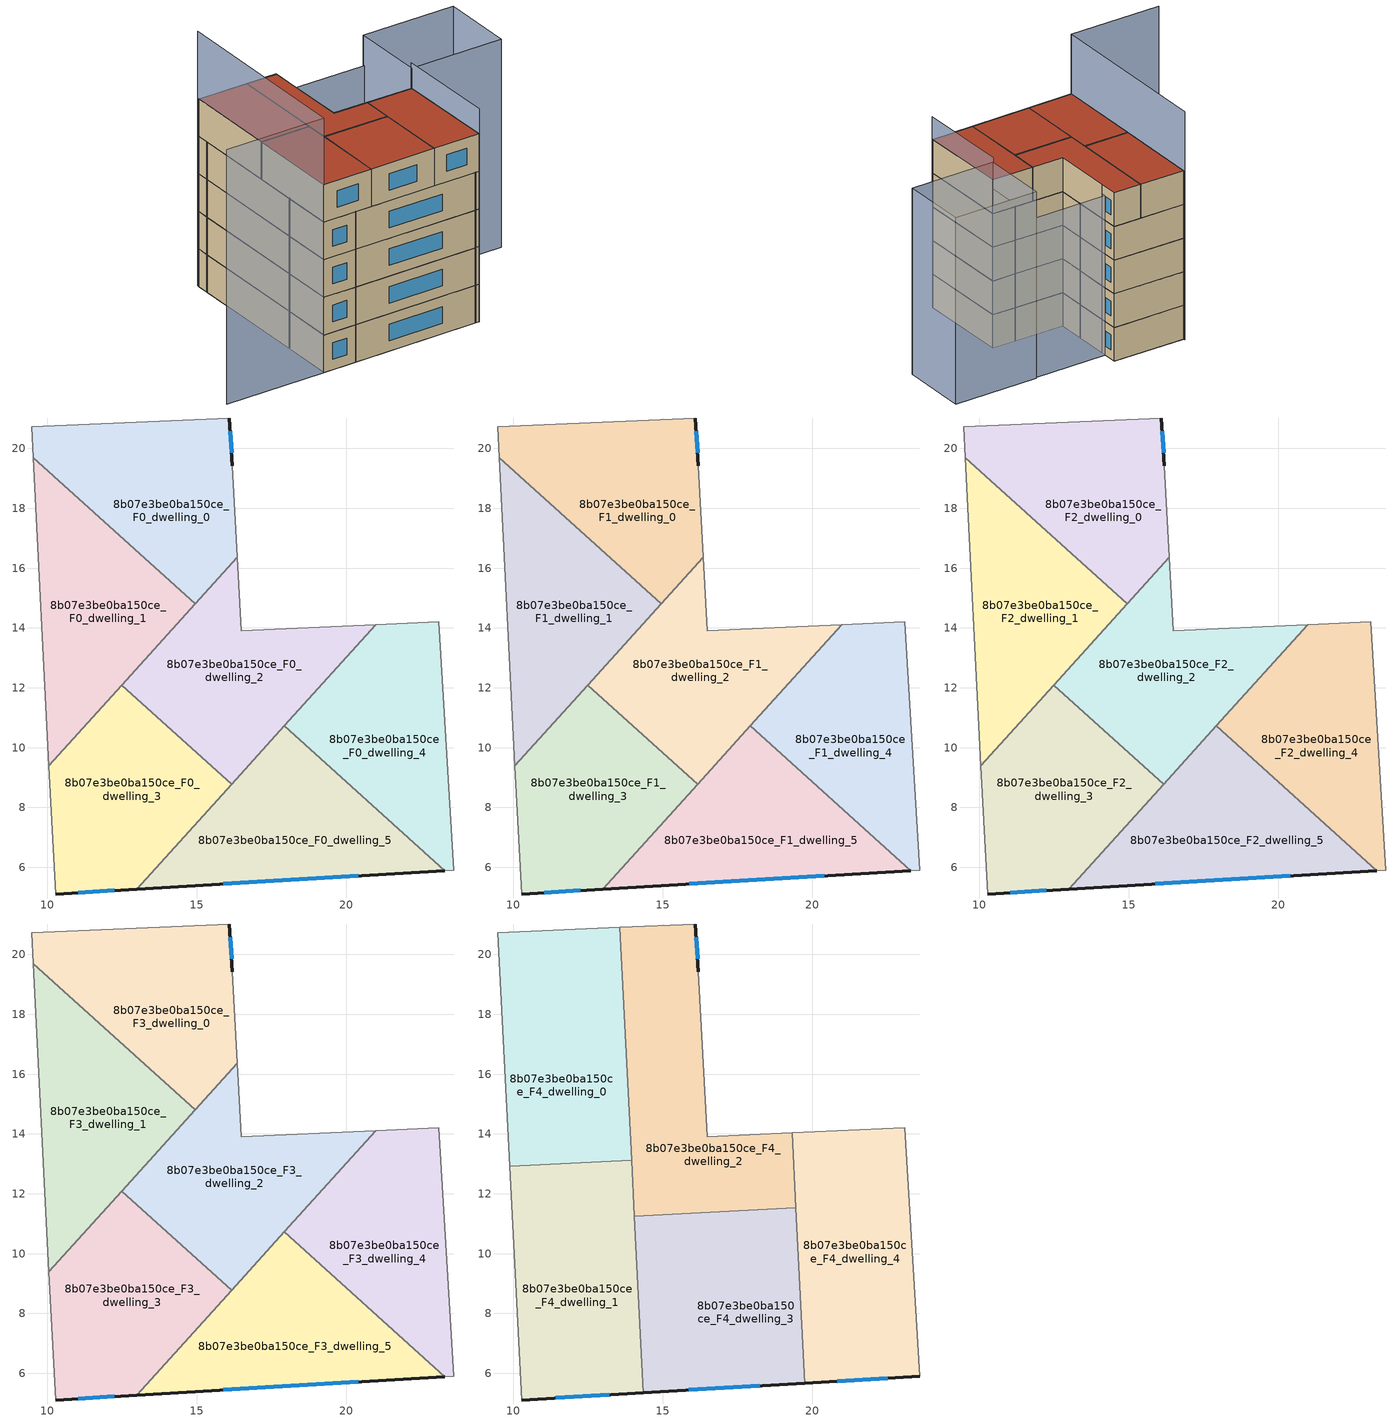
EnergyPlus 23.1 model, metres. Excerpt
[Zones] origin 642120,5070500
8b07e3be0ba150ce_F0_dwelling_0
 floor ground (EU_floor_Construction): 14.95,14.8 16.36,16.37 16.19,19.42 16.09,21.02 9.49,20.72 9.54,19.68 z0
 wall outside (EU_wall_Construction): 16.09,21.02 16.19,19.42 z0:3
 wall adiabatic (EU_wall_Construction): 9.54,19.68 9.49,20.72 16.09,21.02 / 16.19,19.42 16.36,16.37 z0:3
 wall to 8b07e3be0ba150ce_F0_dwelling_1 (EU_wall_Construction): 14.95,14.8 9.54,19.68 z0:3
 wall to 8b07e3be0ba150ce_F0_dwelling_2 (EU_wall_Construction): 16.36,16.37 14.95,14.8 z0:3
 window (EU_Window_Construction): 16.12,20.57 16.16,19.86 z0.84:2.16
8b07e3be0ba150ce_F0_dwelling_1
 floor ground (EU_floor_Construction): 10.06,9.4 14.95,14.8 9.54,19.68 z0
 wall adiabatic (EU_wall_Construction): 10.06,9.4 9.54,19.68 z0:3
 wall to 8b07e3be0ba150ce_F0_dwelling_3 (EU_wall_Construction): 12.5,12.09 10.06,9.4 z0:3
 wall to 8b07e3be0ba150ce_F0_dwelling_2 (EU_wall_Construction): 14.95,14.8 12.5,12.09 z0:3
8b07e3be0ba150ce_F0_dwelling_2
 floor ground (EU_floor_Construction): 16.17,8.77 20.99,14.11 16.49,13.91 16.36,16.37 12.5,12.09 z0
 wall to 8b07e3be0ba150ce_F0_dwelling_3 (EU_wall_Construction): 16.17,8.77 12.5,12.09 z0:3
 wall adiabatic (EU_wall_Construction): 16.36,16.37 16.49,13.91 20.99,14.11 z0:3
 wall to 8b07e3be0ba150ce_F0_dwelling_4 (EU_wall_Construction): 20.99,14.11 17.93,10.72 z0:3
 wall to 8b07e3be0ba150ce_F0_dwelling_5 (EU_wall_Construction): 17.93,10.72 16.17,8.77 z0:3
8b07e3be0ba150ce_F0_dwelling_3
 floor ground (EU_floor_Construction): 13.01,5.27 16.17,8.77 12.5,12.09 10.06,9.4 10.28,5.11 z0
 wall outside (EU_wall_Construction): 13.01,5.27 10.28,5.11 z0:3
 wall adiabatic (EU_wall_Construction): 10.28,5.11 10.06,9.4 z0:3
 wall to 8b07e3be0ba150ce_F0_dwelling_5 (EU_wall_Construction): 16.17,8.77 13.01,5.27 z0:3
 window (EU_Window_Construction): 12.24,5.22 11.05,5.15 z0.84:2.16
8b07e3be0ba150ce_F0_dwelling_4
 floor ground (EU_floor_Construction): 23.59,5.9 23.1,14.21 20.99,14.11 17.93,10.72 23.29,5.89 z0
 wall to 8b07e3be0ba150ce_F0_dwelling_5 (EU_wall_Construction): 23.29,5.89 17.93,10.72 z0:3
 wall adiabatic (EU_wall_Construction): 20.99,14.11 23.1,14.21 23.59,5.9 23.29,5.89 z0:3
8b07e3be0ba150ce_F0_dwelling_5
 floor ground (EU_floor_Construction): 23.29,5.89 17.93,10.72 13.01,5.27 z0
 wall outside (EU_wall_Construction): 23.29,5.89 13.01,5.27 z0:3
 window (EU_Window_Construction): 20.41,5.71 15.89,5.44 z0.84:2.16
8b07e3be0ba150ce_F1_dwelling_0
 floor to 8b07e3be0ba150ce_F0_dwelling_0 (EU_floor_Construction): 14.95,14.8 16.36,16.37 16.19,19.42 16.09,21.02 9.49,20.72 9.54,19.68 z3
 wall outside (EU_wall_Construction): 16.09,21.02 16.19,19.42 z3:6
 wall adiabatic (EU_wall_Construction): 9.54,19.68 9.49,20.72 16.09,21.02 / 16.19,19.42 16.36,16.37 z3:6
 wall to 8b07e3be0ba150ce_F1_dwelling_1 (EU_wall_Construction): 14.95,14.8 9.54,19.68 z3:6
 wall to 8b07e3be0ba150ce_F1_dwelling_2 (EU_wall_Construction): 16.36,16.37 14.95,14.8 z3:6
 window (EU_Window_Construction): 16.12,20.57 16.16,19.86 z3.84:5.16
8b07e3be0ba150ce_F1_dwelling_1
 floor to 8b07e3be0ba150ce_F0_dwelling_1 (EU_floor_Construction): 10.06,9.4 14.95,14.8 9.54,19.68 z3
 wall adiabatic (EU_wall_Construction): 10.06,9.4 9.54,19.68 z3:6
 wall to 8b07e3be0ba150ce_F1_dwelling_3 (EU_wall_Construction): 12.5,12.09 10.06,9.4 z3:6
 wall to 8b07e3be0ba150ce_F1_dwelling_2 (EU_wall_Construction): 14.95,14.8 12.5,12.09 z3:6
8b07e3be0ba150ce_F1_dwelling_2
 floor to 8b07e3be0ba150ce_F0_dwelling_2 (EU_floor_Construction): 16.17,8.77 20.99,14.11 16.49,13.91 16.36,16.37 12.5,12.09 z3
 wall to 8b07e3be0ba150ce_F1_dwelling_3 (EU_wall_Construction): 16.17,8.77 12.5,12.09 z3:6
 wall adiabatic (EU_wall_Construction): 16.36,16.37 16.49,13.91 20.99,14.11 z3:6
 wall to 8b07e3be0ba150ce_F1_dwelling_4 (EU_wall_Construction): 20.99,14.11 17.93,10.72 z3:6
 wall to 8b07e3be0ba150ce_F1_dwelling_5 (EU_wall_Construction): 17.93,10.72 16.17,8.77 z3:6
8b07e3be0ba150ce_F1_dwelling_3
 floor to 8b07e3be0ba150ce_F0_dwelling_3 (EU_floor_Construction): 13.01,5.27 16.17,8.77 12.5,12.09 10.06,9.4 10.28,5.11 z3
 wall outside (EU_wall_Construction): 13.01,5.27 10.28,5.11 z3:6
 wall adiabatic (EU_wall_Construction): 10.28,5.11 10.06,9.4 z3:6
 wall to 8b07e3be0ba150ce_F1_dwelling_5 (EU_wall_Construction): 16.17,8.77 13.01,5.27 z3:6
 window (EU_Window_Construction): 12.24,5.22 11.05,5.15 z3.84:5.16
8b07e3be0ba150ce_F1_dwelling_4
 floor to 8b07e3be0ba150ce_F0_dwelling_4 (EU_floor_Construction): 23.59,5.9 23.1,14.21 20.99,14.11 17.93,10.72 23.29,5.89 z3
 wall to 8b07e3be0ba150ce_F1_dwelling_5 (EU_wall_Construction): 23.29,5.89 17.93,10.72 z3:6
 wall adiabatic (EU_wall_Construction): 20.99,14.11 23.1,14.21 23.59,5.9 23.29,5.89 z3:6
8b07e3be0ba150ce_F1_dwelling_5
 floor to 8b07e3be0ba150ce_F0_dwelling_5 (EU_floor_Construction): 23.29,5.89 17.93,10.72 13.01,5.27 z3
 wall outside (EU_wall_Construction): 23.29,5.89 13.01,5.27 z3:6
 window (EU_Window_Construction): 20.41,5.71 15.89,5.44 z3.84:5.16
8b07e3be0ba150ce_F2_dwelling_0
 floor to 8b07e3be0ba150ce_F1_dwelling_0 (EU_floor_Construction): 14.95,14.8 16.36,16.37 16.19,19.42 16.09,21.02 9.49,20.72 9.54,19.68 z6
 wall outside (EU_wall_Construction): 16.09,21.02 16.19,19.42 z6:9
 wall adiabatic (EU_wall_Construction): 9.54,19.68 9.49,20.72 16.09,21.02 / 16.19,19.42 16.36,16.37 z6:9
 wall to 8b07e3be0ba150ce_F2_dwelling_1 (EU_wall_Construction): 14.95,14.8 9.54,19.68 z6:9
 wall to 8b07e3be0ba150ce_F2_dwelling_2 (EU_wall_Construction): 16.36,16.37 14.95,14.8 z6:9
 window (EU_Window_Construction): 16.12,20.57 16.16,19.86 z6.84:8.16
8b07e3be0ba150ce_F2_dwelling_1
 floor to 8b07e3be0ba150ce_F1_dwelling_1 (EU_floor_Construction): 10.06,9.4 14.95,14.8 9.54,19.68 z6
 wall adiabatic (EU_wall_Construction): 10.06,9.4 9.54,19.68 z6:9
 wall to 8b07e3be0ba150ce_F2_dwelling_3 (EU_wall_Construction): 12.5,12.09 10.06,9.4 z6:9
 wall to 8b07e3be0ba150ce_F2_dwelling_2 (EU_wall_Construction): 14.95,14.8 12.5,12.09 z6:9
8b07e3be0ba150ce_F2_dwelling_2
 floor to 8b07e3be0ba150ce_F1_dwelling_2 (EU_floor_Construction): 16.17,8.77 20.99,14.11 16.49,13.91 16.36,16.37 12.5,12.09 z6
 wall to 8b07e3be0ba150ce_F2_dwelling_3 (EU_wall_Construction): 16.17,8.77 12.5,12.09 z6:9
 wall adiabatic (EU_wall_Construction): 16.36,16.37 16.49,13.91 20.99,14.11 z6:9
 wall to 8b07e3be0ba150ce_F2_dwelling_4 (EU_wall_Construction): 20.99,14.11 17.93,10.72 z6:9
 wall to 8b07e3be0ba150ce_F2_dwelling_5 (EU_wall_Construction): 17.93,10.72 16.17,8.77 z6:9
8b07e3be0ba150ce_F2_dwelling_3
 floor to 8b07e3be0ba150ce_F1_dwelling_3 (EU_floor_Construction): 13.01,5.27 16.17,8.77 12.5,12.09 10.06,9.4 10.28,5.11 z6
 wall outside (EU_wall_Construction): 13.01,5.27 10.28,5.11 z6:9
 wall adiabatic (EU_wall_Construction): 10.28,5.11 10.06,9.4 z6:9
 wall to 8b07e3be0ba150ce_F2_dwelling_5 (EU_wall_Construction): 16.17,8.77 13.01,5.27 z6:9
 window (EU_Window_Construction): 12.24,5.22 11.05,5.15 z6.84:8.16
8b07e3be0ba150ce_F2_dwelling_4
 floor to 8b07e3be0ba150ce_F1_dwelling_4 (EU_floor_Construction): 23.59,5.9 23.1,14.21 20.99,14.11 17.93,10.72 23.29,5.89 z6
 wall to 8b07e3be0ba150ce_F2_dwelling_5 (EU_wall_Construction): 23.29,5.89 17.93,10.72 z6:9
 wall adiabatic (EU_wall_Construction): 20.99,14.11 23.1,14.21 23.59,5.9 23.29,5.89 z6:9
8b07e3be0ba150ce_F2_dwelling_5
 floor to 8b07e3be0ba150ce_F1_dwelling_5 (EU_floor_Construction): 23.29,5.89 17.93,10.72 13.01,5.27 z6
 wall outside (EU_wall_Construction): 23.29,5.89 13.01,5.27 z6:9
 window (EU_Window_Construction): 20.41,5.71 15.89,5.44 z6.84:8.16
8b07e3be0ba150ce_F3_dwelling_0
 floor to 8b07e3be0ba150ce_F2_dwelling_0 (EU_floor_Construction): 14.95,14.8 16.36,16.37 16.19,19.42 16.09,21.02 9.49,20.72 9.54,19.68 z9
 wall outside (EU_wall_Construction): 16.09,21.02 16.19,19.42 z9:12
 wall adiabatic (EU_wall_Construction): 9.54,19.68 9.49,20.72 16.09,21.02 / 16.19,19.42 16.36,16.37 z9:12
 wall to 8b07e3be0ba150ce_F3_dwelling_1 (EU_wall_Construction): 14.95,14.8 9.54,19.68 z9:12
 wall to 8b07e3be0ba150ce_F3_dwelling_2 (EU_wall_Construction): 16.36,16.37 14.95,14.8 z9:12
 window (EU_Window_Construction): 16.12,20.57 16.16,19.86 z9.84:11.16
8b07e3be0ba150ce_F3_dwelling_1
 floor to 8b07e3be0ba150ce_F2_dwelling_1 (EU_floor_Construction): 10.06,9.4 14.95,14.8 9.54,19.68 z9
 wall adiabatic (EU_wall_Construction): 10.06,9.4 9.54,19.68 z9:12
 wall to 8b07e3be0ba150ce_F3_dwelling_3 (EU_wall_Construction): 12.5,12.09 10.06,9.4 z9:12
 wall to 8b07e3be0ba150ce_F3_dwelling_2 (EU_wall_Construction): 14.95,14.8 12.5,12.09 z9:12
8b07e3be0ba150ce_F3_dwelling_2
 floor to 8b07e3be0ba150ce_F2_dwelling_2 (EU_floor_Construction): 16.17,8.77 20.99,14.11 16.49,13.91 16.36,16.37 12.5,12.09 z9
 wall to 8b07e3be0ba150ce_F3_dwelling_3 (EU_wall_Construction): 16.17,8.77 12.5,12.09 z9:12
 wall adiabatic (EU_wall_Construction): 16.36,16.37 16.49,13.91 20.99,14.11 z9:12
 wall to 8b07e3be0ba150ce_F3_dwelling_4 (EU_wall_Construction): 20.99,14.11 17.93,10.72 z9:12
 wall to 8b07e3be0ba150ce_F3_dwelling_5 (EU_wall_Construction): 17.93,10.72 16.17,8.77 z9:12
8b07e3be0ba150ce_F3_dwelling_3
 floor to 8b07e3be0ba150ce_F2_dwelling_3 (EU_floor_Construction): 13.01,5.27 16.17,8.77 12.5,12.09 10.06,9.4 10.28,5.11 z9
 wall outside (EU_wall_Construction): 13.01,5.27 10.28,5.11 z9:12
 wall adiabatic (EU_wall_Construction): 10.28,5.11 10.06,9.4 z9:12
 wall to 8b07e3be0ba150ce_F3_dwelling_5 (EU_wall_Construction): 16.17,8.77 13.01,5.27 z9:12
 window (EU_Window_Construction): 12.24,5.22 11.05,5.15 z9.84:11.16
8b07e3be0ba150ce_F3_dwelling_4
 floor to 8b07e3be0ba150ce_F2_dwelling_4 (EU_floor_Construction): 23.59,5.9 23.1,14.21 20.99,14.11 17.93,10.72 23.29,5.89 z9
 wall to 8b07e3be0ba150ce_F3_dwelling_5 (EU_wall_Construction): 23.29,5.89 17.93,10.72 z9:12
 wall adiabatic (EU_wall_Construction): 20.99,14.11 23.1,14.21 23.59,5.9 23.29,5.89 z9:12
8b07e3be0ba150ce_F3_dwelling_5
 floor to 8b07e3be0ba150ce_F2_dwelling_5 (EU_floor_Construction): 23.29,5.89 17.93,10.72 13.01,5.27 z9
 wall outside (EU_wall_Construction): 23.29,5.89 13.01,5.27 z9:12
 window (EU_Window_Construction): 20.41,5.71 15.89,5.44 z9.84:11.16
 ceiling adiabatic (EU_roof_Construction): 23.29,5.89 19.75,5.67 19.57,9.25 z12
8b07e3be0ba150ce_F4_dwelling_0
 floor to 8b07e3be0ba150ce_F3_dwelling_1 (EU_floor_Construction): 13.4,13.1 13.93,13.68 13.82,15.82 9.54,19.68 9.89,12.92 z12
 floor to 8b07e3be0ba150ce_F3_dwelling_0 (EU_floor_Construction): 13.82,15.82 13.56,20.9 9.49,20.72 9.54,19.68 z12
 floor to 8b07e3be0ba150ce_F3_dwelling_2 (EU_floor_Construction): 13.96,13.12 13.93,13.68 13.4,13.1 z12
 wall to 8b07e3be0ba150ce_F4_dwelling_1 (EU_wall_Construction): 13.96,13.12 9.89,12.92 z12:15
 wall adiabatic (EU_wall_Construction): 9.89,12.92 9.49,20.72 13.56,20.9 z12:15
 wall to 8b07e3be0ba150ce_F4_dwelling_2 (EU_wall_Construction): 13.56,20.9 13.96,13.12 z12:15
 roof outside (EU_roof_Construction): 13.56,20.9 13.96,13.12 9.89,12.92 9.49,20.72 z15
8b07e3be0ba150ce_F4_dwelling_1
 floor to 8b07e3be0ba150ce_F3_dwelling_3 (EU_floor_Construction): 13.01,5.27 14.29,6.69 14.09,10.66 12.5,12.09 10.07,9.4 10.28,5.11 z12
 floor to 8b07e3be0ba150ce_F3_dwelling_1 (EU_floor_Construction): 10.07,9.4 13.4,13.1 9.89,12.92 z12
 floor to 8b07e3be0ba150ce_F3_dwelling_5 (EU_floor_Construction): 14.36,5.35 14.29,6.69 13.01,5.27 z12
 floor to 8b07e3be0ba150ce_F3_dwelling_2 (EU_floor_Construction): 14.09,10.66 13.96,13.12 13.4,13.1 12.5,12.09 z12
 wall outside (EU_wall_Construction): 14.36,5.35 10.28,5.11 z12:15
 wall adiabatic (EU_wall_Construction): 10.28,5.11 9.89,12.92 z12:15
 wall to 8b07e3be0ba150ce_F4_dwelling_3 (EU_wall_Construction): 14.06,11.26 14.36,5.35 z12:15
 wall to 8b07e3be0ba150ce_F4_dwelling_2 (EU_wall_Construction): 13.96,13.12 14.06,11.26 z12:15
 window (EU_Window_Construction): 13.22,5.28 11.43,5.18 z12.84:14.16
 roof outside (EU_roof_Construction): 13.96,13.12 14.36,5.35 10.28,5.11 9.89,12.92 z15
8b07e3be0ba150ce_F4_dwelling_2
 floor to 8b07e3be0ba150ce_F3_dwelling_0 (EU_floor_Construction): 14.95,14.8 16.36,16.37 16.19,19.42 16.09,21.02 13.56,20.9 13.82,15.82 z12
 floor to 8b07e3be0ba150ce_F3_dwelling_2 (EU_floor_Construction): 18.62,11.49 19.41,12.36 19.32,14.04 16.49,13.91 16.36,16.37 13.93,13.68 14.06,11.26 z12
 floor to 8b07e3be0ba150ce_F3_dwelling_1 (EU_floor_Construction): 13.93,13.68 14.95,14.8 13.82,15.82 z12
 floor to 8b07e3be0ba150ce_F3_dwelling_4 (EU_floor_Construction): 19.45,11.53 19.41,12.36 18.62,11.49 z12
 wall outside (EU_wall_Construction): 16.09,21.02 16.19,19.42 z12:15
 wall adiabatic (EU_wall_Construction): 16.19,19.42 16.49,13.91 19.32,14.04 / 13.56,20.9 16.09,21.02 z12:15
 wall to 8b07e3be0ba150ce_F4_dwelling_3 (EU_wall_Construction): 19.45,11.53 14.06,11.26 z12:15
 wall to 8b07e3be0ba150ce_F4_dwelling_4 (EU_wall_Construction): 19.32,14.04 19.45,11.53 z12:15
 window (EU_Window_Construction): 16.12,20.57 16.16,19.86 z12.84:14.16
 roof outside (EU_roof_Construction): 16.09,21.02 16.19,19.42 16.49,13.91 19.32,14.04 19.45,11.53 14.06,11.26 13.56,20.9 z15
8b07e3be0ba150ce_F4_dwelling_3
 floor to 8b07e3be0ba150ce_F3_dwelling_2 (EU_floor_Construction): 16.17,8.77 18.62,11.49 14.06,11.26 14.09,10.66 z12
 floor to 8b07e3be0ba150ce_F3_dwelling_5 (EU_floor_Construction): 19.75,5.67 19.57,9.25 17.93,10.72 14.29,6.69 14.36,5.35 z12
 floor to 8b07e3be0ba150ce_F3_dwelling_3 (EU_floor_Construction): 14.29,6.69 16.17,8.77 14.09,10.66 z12
 floor to 8b07e3be0ba150ce_F3_dwelling_4 (EU_floor_Construction): 19.57,9.25 19.45,11.53 18.62,11.49 17.93,10.72 z12
 wall outside (EU_wall_Construction): 19.75,5.67 14.36,5.35 z12:15
 wall to 8b07e3be0ba150ce_F4_dwelling_4 (EU_wall_Construction): 19.45,11.53 19.75,5.67 z12:15
 window (EU_Window_Construction): 18.24,5.58 15.87,5.44 z12.84:14.16
 roof outside (EU_roof_Construction): 19.45,11.53 19.75,5.67 14.36,5.35 14.06,11.26 z15
8b07e3be0ba150ce_F4_dwelling_4
 floor to 8b07e3be0ba150ce_F3_dwelling_4 (EU_floor_Construction): 23.59,5.9 23.1,14.21 20.99,14.11 19.41,12.36 19.57,9.25 23.29,5.89 z12
 floor to 8b07e3be0ba150ce_F3_dwelling_2 (EU_floor_Construction): 19.41,12.36 20.99,14.11 19.32,14.04 z12
 floor adiabatic (EU_floor_Construction): 23.59,5.9 23.29,5.89 19.57,9.25 19.75,5.67 z12
 wall outside (EU_wall_Construction): 23.59,5.9 19.75,5.67 z12:15
 wall adiabatic (EU_wall_Construction): 19.32,14.04 23.1,14.21 23.59,5.9 z12:15
 window (EU_Window_Construction): 22.52,5.84 20.83,5.74 z12.84:14.16
 roof outside (EU_roof_Construction): 23.1,14.21 23.59,5.9 19.75,5.67 19.32,14.04 z15
shading: 9.49,20.84 10.28,5.11 / 10.28,5.11 1.98,4.69 z0:20.3; 23.58,5.9 23.09,14.24 z0:17; 30.76,14.61 23.1,14.21 / 23.1,14.21 22.78,20.21 / 22.78,20.21 30.45,20.61 / 30.45,20.61 30.76,14.61 z0:16.6; 22.8,20.11 23.1,14.21 / 23.1,14.21 16.47,13.87 / 16.47,13.87 16.17,19.78 / 16.17,19.78 22.8,20.11 z0:14.2
[Building]
EU S2 Campaign: North Axis=0; Terrain=City; Solar Distribution=FullExterior
[Site:Location]
Lyon-Bron: Latitude=45.75; Longitude=5; Time Zone=1; Elevation=198
[SizingPeriod:WeatherFileDays]
AnnualSizingPeriod: Begin Month=1; Begin Day of Month=1; End Month=12; End Day of Month=31; Day of Week for Start Day=Monday; Use Weather File Daylight Saving Period=No; Use Weather File Rain and Snow Indicators=No
[MATERIAL]
EU_InternalMass_Material: Roughness=MediumRough; Thickness=0.1; Conductivity=1; Density=1800; Specific Heat=900; Thermal Absorptance=0.9; Solar Absorptance=0.7; Visible Absorptance=0.7
[MATERIAL:NOMASS] Roughness=MediumRough; Thermal Absorptance=0.9; Solar Absorptance=0.7; Visible Absorptance=0.7
Name | Thermal Resistance
EU_wall_NoMass | 0.776494
EU_roof_NoMass | 0.486893
EU_floor_NoMass | 0.421597
[WINDOWMATERIAL:SIMPLEGLAZINGSYSTEM]
EU_Window_SimpleGlazing: UFactor=4.24961; Solar Heat Gain Coefficient=0.83; Visible Transmittance=0.83
[CONSTRUCTION]
EU_wall_Construction: EU_wall_NoMass
EU_roof_Construction: EU_roof_NoMass
EU_floor_Construction: EU_floor_NoMass
EU_InternalMass_Construction: EU_InternalMass_Material
EU_Window_Construction: EU_Window_SimpleGlazing
[ZONE] Type=1; Multiplier=1; Ceiling Height=autocalculate; Floor Area=autocalculate; Part of Total Floor Area=Yes
Name | Volume
8b07e3be0ba150ce_F0_dwelling_0; 8b07e3be0ba150ce_F1_dwelling_0; 8b07e3be0ba150ce_F2_dwelling_0; 8b07e3be0ba150ce_F3_dwelling_0; 8b07e3be0ba150ce_F0_dwelling_3; 8b07e3be0ba150ce_F1_dwelling_3; 8b07e3be0ba150ce_F2_dwelling_3; 8b07e3be0ba150ce_F3_dwelling_3 | 79.5601
8b07e3be0ba150ce_F4_dwelling_0 | 95.4858
8b07e3be0ba150ce_F0_dwelling_1; 8b07e3be0ba150ce_F1_dwelling_1; 8b07e3be0ba150ce_F2_dwelling_1; 8b07e3be0ba150ce_F3_dwelling_1 | 79.5645
8b07e3be0ba150ce_F4_dwelling_1 | 95.4902
8b07e3be0ba150ce_F0_dwelling_2; 8b07e3be0ba150ce_F1_dwelling_2; 8b07e3be0ba150ce_F2_dwelling_2; 8b07e3be0ba150ce_F3_dwelling_2 | 79.5688
8b07e3be0ba150ce_F4_dwelling_2 | 95.4851
8b07e3be0ba150ce_F4_dwelling_3 | 95.4697
8b07e3be0ba150ce_F0_dwelling_4; 8b07e3be0ba150ce_F1_dwelling_4; 8b07e3be0ba150ce_F2_dwelling_4; 8b07e3be0ba150ce_F3_dwelling_4 | 79.5674
8b07e3be0ba150ce_F4_dwelling_4 | 95.4844
8b07e3be0ba150ce_F0_dwelling_5; 8b07e3be0ba150ce_F1_dwelling_5; 8b07e3be0ba150ce_F2_dwelling_5; 8b07e3be0ba150ce_F3_dwelling_5 | 79.574
[INTERNALMASS] Construction=EU_InternalMass_Construction
Name | Zone or ZoneList | Surface Area
8b07e3be0ba150ce_F0_dwelling_0_EU_InternalMass | 8b07e3be0ba150ce_F0_dwelling_0 | 26.5193
8b07e3be0ba150ce_F0_dwelling_1_EU_InternalMass | 8b07e3be0ba150ce_F0_dwelling_1 | 26.5198
8b07e3be0ba150ce_F0_dwelling_2_EU_InternalMass | 8b07e3be0ba150ce_F0_dwelling_2 | 26.5236
8b07e3be0ba150ce_F0_dwelling_3_EU_InternalMass | 8b07e3be0ba150ce_F0_dwelling_3 | 26.5206
8b07e3be0ba150ce_F0_dwelling_4_EU_InternalMass | 8b07e3be0ba150ce_F0_dwelling_4 | 26.5227
8b07e3be0ba150ce_F0_dwelling_5_EU_InternalMass | 8b07e3be0ba150ce_F0_dwelling_5 | 26.5239
8b07e3be0ba150ce_F1_dwelling_0_EU_InternalMass | 8b07e3be0ba150ce_F1_dwelling_0 | 26.5193
8b07e3be0ba150ce_F1_dwelling_1_EU_InternalMass | 8b07e3be0ba150ce_F1_dwelling_1 | 26.5198
8b07e3be0ba150ce_F1_dwelling_2_EU_InternalMass | 8b07e3be0ba150ce_F1_dwelling_2 | 26.5236
8b07e3be0ba150ce_F1_dwelling_3_EU_InternalMass | 8b07e3be0ba150ce_F1_dwelling_3 | 26.5206
8b07e3be0ba150ce_F1_dwelling_4_EU_InternalMass | 8b07e3be0ba150ce_F1_dwelling_4 | 26.5227
8b07e3be0ba150ce_F1_dwelling_5_EU_InternalMass | 8b07e3be0ba150ce_F1_dwelling_5 | 26.5239
8b07e3be0ba150ce_F2_dwelling_0_EU_InternalMass | 8b07e3be0ba150ce_F2_dwelling_0 | 26.5193
8b07e3be0ba150ce_F2_dwelling_1_EU_InternalMass | 8b07e3be0ba150ce_F2_dwelling_1 | 26.5198
8b07e3be0ba150ce_F2_dwelling_2_EU_InternalMass | 8b07e3be0ba150ce_F2_dwelling_2 | 26.5236
8b07e3be0ba150ce_F2_dwelling_3_EU_InternalMass | 8b07e3be0ba150ce_F2_dwelling_3 | 26.5206
8b07e3be0ba150ce_F2_dwelling_4_EU_InternalMass | 8b07e3be0ba150ce_F2_dwelling_4 | 26.5227
8b07e3be0ba150ce_F2_dwelling_5_EU_InternalMass | 8b07e3be0ba150ce_F2_dwelling_5 | 26.5239
8b07e3be0ba150ce_F3_dwelling_0_EU_InternalMass | 8b07e3be0ba150ce_F3_dwelling_0 | 26.5193
8b07e3be0ba150ce_F3_dwelling_1_EU_InternalMass | 8b07e3be0ba150ce_F3_dwelling_1 | 26.5198
8b07e3be0ba150ce_F3_dwelling_2_EU_InternalMass | 8b07e3be0ba150ce_F3_dwelling_2 | 26.5236
8b07e3be0ba150ce_F3_dwelling_3_EU_InternalMass | 8b07e3be0ba150ce_F3_dwelling_3 | 26.5206
8b07e3be0ba150ce_F3_dwelling_4_EU_InternalMass | 8b07e3be0ba150ce_F3_dwelling_4 | 26.5227
8b07e3be0ba150ce_F3_dwelling_5_EU_InternalMass | 8b07e3be0ba150ce_F3_dwelling_5 | 26.5239
8b07e3be0ba150ce_F4_dwelling_0_EU_InternalMass | 8b07e3be0ba150ce_F4_dwelling_0 | 31.8275
8b07e3be0ba150ce_F4_dwelling_1_EU_InternalMass | 8b07e3be0ba150ce_F4_dwelling_1 | 31.8301
8b07e3be0ba150ce_F4_dwelling_2_EU_InternalMass | 8b07e3be0ba150ce_F4_dwelling_2 | 31.828
8b07e3be0ba150ce_F4_dwelling_3_EU_InternalMass | 8b07e3be0ba150ce_F4_dwelling_3 | 31.8238
8b07e3be0ba150ce_F4_dwelling_4_EU_InternalMass | 8b07e3be0ba150ce_F4_dwelling_4 | 31.828
[OTHEREQUIPMENT] Fuel Type=Electricity; Design Level Calculation Method=Watts/Area; Power per Zone Floor Area=1; Fraction Latent=0; Fraction Radiant=0; Fraction Lost=0; Carbon Dioxide Generation Rate=0; EndUse Subcategory=EU_Step8_InternalGains
Name | Zone or ZoneList or Space or SpaceList | Schedule
EU_Step8_InternalGain_8b07e3be0ba150ce_F0_dwelling_0_f000 | 8b07e3be0ba150ce_F0_dwelling_0 | EU_Step8_GainSchedule_8b07e3be0ba150ce_F0_dwelling_0_f000
EU_Step8_InternalGain_8b07e3be0ba150ce_F0_dwelling_1_f000 | 8b07e3be0ba150ce_F0_dwelling_1 | EU_Step8_GainSchedule_8b07e3be0ba150ce_F0_dwelling_1_f000
EU_Step8_InternalGain_8b07e3be0ba150ce_F0_dwelling_2_f000 | 8b07e3be0ba150ce_F0_dwelling_2 | EU_Step8_GainSchedule_8b07e3be0ba150ce_F0_dwelling_2_f000
EU_Step8_InternalGain_8b07e3be0ba150ce_F0_dwelling_3_f000 | 8b07e3be0ba150ce_F0_dwelling_3 | EU_Step8_GainSchedule_8b07e3be0ba150ce_F0_dwelling_3_f000
EU_Step8_InternalGain_8b07e3be0ba150ce_F0_dwelling_4_f000 | 8b07e3be0ba150ce_F0_dwelling_4 | EU_Step8_GainSchedule_8b07e3be0ba150ce_F0_dwelling_4_f000
EU_Step8_InternalGain_8b07e3be0ba150ce_F0_dwelling_5_f000 | 8b07e3be0ba150ce_F0_dwelling_5 | EU_Step8_GainSchedule_8b07e3be0ba150ce_F0_dwelling_5_f000
EU_Step8_InternalGain_8b07e3be0ba150ce_F1_dwelling_0_f000 | 8b07e3be0ba150ce_F1_dwelling_0 | EU_Step8_GainSchedule_8b07e3be0ba150ce_F1_dwelling_0_f000
EU_Step8_InternalGain_8b07e3be0ba150ce_F1_dwelling_1_f000 | 8b07e3be0ba150ce_F1_dwelling_1 | EU_Step8_GainSchedule_8b07e3be0ba150ce_F1_dwelling_1_f000
EU_Step8_InternalGain_8b07e3be0ba150ce_F1_dwelling_2_f000 | 8b07e3be0ba150ce_F1_dwelling_2 | EU_Step8_GainSchedule_8b07e3be0ba150ce_F1_dwelling_2_f000
EU_Step8_InternalGain_8b07e3be0ba150ce_F1_dwelling_3_f000 | 8b07e3be0ba150ce_F1_dwelling_3 | EU_Step8_GainSchedule_8b07e3be0ba150ce_F1_dwelling_3_f000
EU_Step8_InternalGain_8b07e3be0ba150ce_F1_dwelling_4_f000 | 8b07e3be0ba150ce_F1_dwelling_4 | EU_Step8_GainSchedule_8b07e3be0ba150ce_F1_dwelling_4_f000
EU_Step8_InternalGain_8b07e3be0ba150ce_F1_dwelling_5_f000 | 8b07e3be0ba150ce_F1_dwelling_5 | EU_Step8_GainSchedule_8b07e3be0ba150ce_F1_dwelling_5_f000
EU_Step8_InternalGain_8b07e3be0ba150ce_F2_dwelling_0_f000 | 8b07e3be0ba150ce_F2_dwelling_0 | EU_Step8_GainSchedule_8b07e3be0ba150ce_F2_dwelling_0_f000
EU_Step8_InternalGain_8b07e3be0ba150ce_F2_dwelling_1_f000 | 8b07e3be0ba150ce_F2_dwelling_1 | EU_Step8_GainSchedule_8b07e3be0ba150ce_F2_dwelling_1_f000
EU_Step8_InternalGain_8b07e3be0ba150ce_F2_dwelling_2_f000 | 8b07e3be0ba150ce_F2_dwelling_2 | EU_Step8_GainSchedule_8b07e3be0ba150ce_F2_dwelling_2_f000
EU_Step8_InternalGain_8b07e3be0ba150ce_F2_dwelling_3_f000 | 8b07e3be0ba150ce_F2_dwelling_3 | EU_Step8_GainSchedule_8b07e3be0ba150ce_F2_dwelling_3_f000
EU_Step8_InternalGain_8b07e3be0ba150ce_F2_dwelling_4_f000 | 8b07e3be0ba150ce_F2_dwelling_4 | EU_Step8_GainSchedule_8b07e3be0ba150ce_F2_dwelling_4_f000
EU_Step8_InternalGain_8b07e3be0ba150ce_F2_dwelling_5_f000 | 8b07e3be0ba150ce_F2_dwelling_5 | EU_Step8_GainSchedule_8b07e3be0ba150ce_F2_dwelling_5_f000
EU_Step8_InternalGain_8b07e3be0ba150ce_F3_dwelling_0_f000 | 8b07e3be0ba150ce_F3_dwelling_0 | EU_Step8_GainSchedule_8b07e3be0ba150ce_F3_dwelling_0_f000
EU_Step8_InternalGain_8b07e3be0ba150ce_F3_dwelling_1_f000 | 8b07e3be0ba150ce_F3_dwelling_1 | EU_Step8_GainSchedule_8b07e3be0ba150ce_F3_dwelling_1_f000
EU_Step8_InternalGain_8b07e3be0ba150ce_F3_dwelling_2_f000 | 8b07e3be0ba150ce_F3_dwelling_2 | EU_Step8_GainSchedule_8b07e3be0ba150ce_F3_dwelling_2_f000
EU_Step8_InternalGain_8b07e3be0ba150ce_F3_dwelling_3_f000 | 8b07e3be0ba150ce_F3_dwelling_3 | EU_Step8_GainSchedule_8b07e3be0ba150ce_F3_dwelling_3_f000
EU_Step8_InternalGain_8b07e3be0ba150ce_F3_dwelling_4_f000 | 8b07e3be0ba150ce_F3_dwelling_4 | EU_Step8_GainSchedule_8b07e3be0ba150ce_F3_dwelling_4_f000
EU_Step8_InternalGain_8b07e3be0ba150ce_F3_dwelling_5_f000 | 8b07e3be0ba150ce_F3_dwelling_5 | EU_Step8_GainSchedule_8b07e3be0ba150ce_F3_dwelling_5_f000
EU_Step8_InternalGain_8b07e3be0ba150ce_F4_dwelling_0_f000 | 8b07e3be0ba150ce_F4_dwelling_0 | EU_Step8_GainSchedule_8b07e3be0ba150ce_F4_dwelling_0_f000
EU_Step8_InternalGain_8b07e3be0ba150ce_F4_dwelling_1_f000 | 8b07e3be0ba150ce_F4_dwelling_1 | EU_Step8_GainSchedule_8b07e3be0ba150ce_F4_dwelling_1_f000
EU_Step8_InternalGain_8b07e3be0ba150ce_F4_dwelling_2_f000 | 8b07e3be0ba150ce_F4_dwelling_2 | EU_Step8_GainSchedule_8b07e3be0ba150ce_F4_dwelling_2_f000
EU_Step8_InternalGain_8b07e3be0ba150ce_F4_dwelling_3_f000 | 8b07e3be0ba150ce_F4_dwelling_3 | EU_Step8_GainSchedule_8b07e3be0ba150ce_F4_dwelling_3_f000
EU_Step8_InternalGain_8b07e3be0ba150ce_F4_dwelling_4_f000 | 8b07e3be0ba150ce_F4_dwelling_4 | EU_Step8_GainSchedule_8b07e3be0ba150ce_F4_dwelling_4_f000
[ZONEVENTILATION:DESIGNFLOWRATE] Schedule=EU_AlwaysOn; Design Flow Rate Calculation Method=AirChanges/Hour; Air Changes per Hour=0.693814; Ventilation Type=Natural; Fan Pressure Rise=0; Fan Total Efficiency=1; Constant Term Coefficient=1; Temperature Term Coefficient=0; Velocity Term Coefficient=0; Velocity Squared Term Coefficient=0; Minimum Indoor Temperature=-100; Maximum Indoor Temperature=100; Delta Temperature=-100; Minimum Outdoor Temperature=-100; Maximum Outdoor Temperature=100; Maximum Wind Speed=40
Name | Zone or ZoneList or Space or SpaceList
EU_ConstantAir_8b07e3be0ba150ce_F0_dwelling_0 | 8b07e3be0ba150ce_F0_dwelling_0
EU_ConstantAir_8b07e3be0ba150ce_F0_dwelling_1 | 8b07e3be0ba150ce_F0_dwelling_1
EU_ConstantAir_8b07e3be0ba150ce_F0_dwelling_2 | 8b07e3be0ba150ce_F0_dwelling_2
EU_ConstantAir_8b07e3be0ba150ce_F0_dwelling_3 | 8b07e3be0ba150ce_F0_dwelling_3
EU_ConstantAir_8b07e3be0ba150ce_F0_dwelling_4 | 8b07e3be0ba150ce_F0_dwelling_4
EU_ConstantAir_8b07e3be0ba150ce_F0_dwelling_5 | 8b07e3be0ba150ce_F0_dwelling_5
EU_ConstantAir_8b07e3be0ba150ce_F1_dwelling_0 | 8b07e3be0ba150ce_F1_dwelling_0
EU_ConstantAir_8b07e3be0ba150ce_F1_dwelling_1 | 8b07e3be0ba150ce_F1_dwelling_1
EU_ConstantAir_8b07e3be0ba150ce_F1_dwelling_2 | 8b07e3be0ba150ce_F1_dwelling_2
EU_ConstantAir_8b07e3be0ba150ce_F1_dwelling_3 | 8b07e3be0ba150ce_F1_dwelling_3
EU_ConstantAir_8b07e3be0ba150ce_F1_dwelling_4 | 8b07e3be0ba150ce_F1_dwelling_4
EU_ConstantAir_8b07e3be0ba150ce_F1_dwelling_5 | 8b07e3be0ba150ce_F1_dwelling_5
EU_ConstantAir_8b07e3be0ba150ce_F2_dwelling_0 | 8b07e3be0ba150ce_F2_dwelling_0
EU_ConstantAir_8b07e3be0ba150ce_F2_dwelling_1 | 8b07e3be0ba150ce_F2_dwelling_1
EU_ConstantAir_8b07e3be0ba150ce_F2_dwelling_2 | 8b07e3be0ba150ce_F2_dwelling_2
EU_ConstantAir_8b07e3be0ba150ce_F2_dwelling_3 | 8b07e3be0ba150ce_F2_dwelling_3
EU_ConstantAir_8b07e3be0ba150ce_F2_dwelling_4 | 8b07e3be0ba150ce_F2_dwelling_4
EU_ConstantAir_8b07e3be0ba150ce_F2_dwelling_5 | 8b07e3be0ba150ce_F2_dwelling_5
EU_ConstantAir_8b07e3be0ba150ce_F3_dwelling_0 | 8b07e3be0ba150ce_F3_dwelling_0
EU_ConstantAir_8b07e3be0ba150ce_F3_dwelling_1 | 8b07e3be0ba150ce_F3_dwelling_1
EU_ConstantAir_8b07e3be0ba150ce_F3_dwelling_2 | 8b07e3be0ba150ce_F3_dwelling_2
EU_ConstantAir_8b07e3be0ba150ce_F3_dwelling_3 | 8b07e3be0ba150ce_F3_dwelling_3
EU_ConstantAir_8b07e3be0ba150ce_F3_dwelling_4 | 8b07e3be0ba150ce_F3_dwelling_4
EU_ConstantAir_8b07e3be0ba150ce_F3_dwelling_5 | 8b07e3be0ba150ce_F3_dwelling_5
EU_ConstantAir_8b07e3be0ba150ce_F4_dwelling_0 | 8b07e3be0ba150ce_F4_dwelling_0
EU_ConstantAir_8b07e3be0ba150ce_F4_dwelling_1 | 8b07e3be0ba150ce_F4_dwelling_1
EU_ConstantAir_8b07e3be0ba150ce_F4_dwelling_2 | 8b07e3be0ba150ce_F4_dwelling_2
EU_ConstantAir_8b07e3be0ba150ce_F4_dwelling_3 | 8b07e3be0ba150ce_F4_dwelling_3
EU_ConstantAir_8b07e3be0ba150ce_F4_dwelling_4 | 8b07e3be0ba150ce_F4_dwelling_4
[HVACTEMPLATE:THERMOSTAT] Constant Heating Setpoint=20; Constant Cooling Setpoint=50
EU_HeatOnly_8b07e3be0ba150ce_F0_dwelling_0; EU_HeatOnly_8b07e3be0ba150ce_F0_dwelling_1; EU_HeatOnly_8b07e3be0ba150ce_F0_dwelling_2; EU_HeatOnly_8b07e3be0ba150ce_F0_dwelling_3; EU_HeatOnly_8b07e3be0ba150ce_F0_dwelling_4; EU_HeatOnly_8b07e3be0ba150ce_F0_dwelling_5; EU_HeatOnly_8b07e3be0ba150ce_F1_dwelling_0; EU_HeatOnly_8b07e3be0ba150ce_F1_dwelling_1; EU_HeatOnly_8b07e3be0ba150ce_F1_dwelling_2; EU_HeatOnly_8b07e3be0ba150ce_F1_dwelling_3; EU_HeatOnly_8b07e3be0ba150ce_F1_dwelling_4; EU_HeatOnly_8b07e3be0ba150ce_F1_dwelling_5; EU_HeatOnly_8b07e3be0ba150ce_F2_dwelling_0; EU_HeatOnly_8b07e3be0ba150ce_F2_dwelling_1; EU_HeatOnly_8b07e3be0ba150ce_F2_dwelling_2; EU_HeatOnly_8b07e3be0ba150ce_F2_dwelling_3; EU_HeatOnly_8b07e3be0ba150ce_F2_dwelling_4; EU_HeatOnly_8b07e3be0ba150ce_F2_dwelling_5; EU_HeatOnly_8b07e3be0ba150ce_F3_dwelling_0; EU_HeatOnly_8b07e3be0ba150ce_F3_dwelling_1; EU_HeatOnly_8b07e3be0ba150ce_F3_dwelling_2; EU_HeatOnly_8b07e3be0ba150ce_F3_dwelling_3; EU_HeatOnly_8b07e3be0ba150ce_F3_dwelling_4; EU_HeatOnly_8b07e3be0ba150ce_F3_dwelling_5; EU_HeatOnly_8b07e3be0ba150ce_F4_dwelling_0; EU_HeatOnly_8b07e3be0ba150ce_F4_dwelling_1; EU_HeatOnly_8b07e3be0ba150ce_F4_dwelling_2; EU_HeatOnly_8b07e3be0ba150ce_F4_dwelling_3; EU_HeatOnly_8b07e3be0ba150ce_F4_dwelling_4
[HVACTEMPLATE:ZONE:IDEALLOADSAIRSYSTEM] System Availability Schedule=EU_AlwaysOn; Maximum Heating Supply Air Temperature=50; Minimum Cooling Supply Air Temperature=13; Maximum Heating Supply Air Humidity Ratio=0.0156; Minimum Cooling Supply Air Humidity Ratio=0.0077; Heating Limit=NoLimit; Cooling Limit=NoLimit; Heating Availability Schedule=EU_AlwaysOn; Cooling Availability Schedule=EU_CoolingOff; Dehumidification Control Type=ConstantSensibleHeatRatio; Cooling Sensible Heat Ratio=0.7; Dehumidification Setpoint=60; Humidification Control Type=None; Humidification Setpoint=30; Outdoor Air Method=None; Outdoor Air Flow Rate per Person=0.00944; Outdoor Air Flow Rate per Zone Floor Area=0; Outdoor Air Flow Rate per Zone=0; Demand Controlled Ventilation Type=None; Outdoor Air Economizer Type=NoEconomizer; Heat Recovery Type=None; Sensible Heat Recovery Effectiveness=0.7; Latent Heat Recovery Effectiveness=0.65
Name | Template Thermostat
8b07e3be0ba150ce_F0_dwelling_0 | EU_HeatOnly_8b07e3be0ba150ce_F0_dwelling_0
8b07e3be0ba150ce_F0_dwelling_1 | EU_HeatOnly_8b07e3be0ba150ce_F0_dwelling_1
8b07e3be0ba150ce_F0_dwelling_2 | EU_HeatOnly_8b07e3be0ba150ce_F0_dwelling_2
8b07e3be0ba150ce_F0_dwelling_3 | EU_HeatOnly_8b07e3be0ba150ce_F0_dwelling_3
8b07e3be0ba150ce_F0_dwelling_4 | EU_HeatOnly_8b07e3be0ba150ce_F0_dwelling_4
8b07e3be0ba150ce_F0_dwelling_5 | EU_HeatOnly_8b07e3be0ba150ce_F0_dwelling_5
8b07e3be0ba150ce_F1_dwelling_0 | EU_HeatOnly_8b07e3be0ba150ce_F1_dwelling_0
8b07e3be0ba150ce_F1_dwelling_1 | EU_HeatOnly_8b07e3be0ba150ce_F1_dwelling_1
8b07e3be0ba150ce_F1_dwelling_2 | EU_HeatOnly_8b07e3be0ba150ce_F1_dwelling_2
8b07e3be0ba150ce_F1_dwelling_3 | EU_HeatOnly_8b07e3be0ba150ce_F1_dwelling_3
8b07e3be0ba150ce_F1_dwelling_4 | EU_HeatOnly_8b07e3be0ba150ce_F1_dwelling_4
8b07e3be0ba150ce_F1_dwelling_5 | EU_HeatOnly_8b07e3be0ba150ce_F1_dwelling_5
8b07e3be0ba150ce_F2_dwelling_0 | EU_HeatOnly_8b07e3be0ba150ce_F2_dwelling_0
8b07e3be0ba150ce_F2_dwelling_1 | EU_HeatOnly_8b07e3be0ba150ce_F2_dwelling_1
8b07e3be0ba150ce_F2_dwelling_2 | EU_HeatOnly_8b07e3be0ba150ce_F2_dwelling_2
8b07e3be0ba150ce_F2_dwelling_3 | EU_HeatOnly_8b07e3be0ba150ce_F2_dwelling_3
8b07e3be0ba150ce_F2_dwelling_4 | EU_HeatOnly_8b07e3be0ba150ce_F2_dwelling_4
8b07e3be0ba150ce_F2_dwelling_5 | EU_HeatOnly_8b07e3be0ba150ce_F2_dwelling_5
8b07e3be0ba150ce_F3_dwelling_0 | EU_HeatOnly_8b07e3be0ba150ce_F3_dwelling_0
8b07e3be0ba150ce_F3_dwelling_1 | EU_HeatOnly_8b07e3be0ba150ce_F3_dwelling_1
8b07e3be0ba150ce_F3_dwelling_2 | EU_HeatOnly_8b07e3be0ba150ce_F3_dwelling_2
8b07e3be0ba150ce_F3_dwelling_3 | EU_HeatOnly_8b07e3be0ba150ce_F3_dwelling_3
8b07e3be0ba150ce_F3_dwelling_4 | EU_HeatOnly_8b07e3be0ba150ce_F3_dwelling_4
8b07e3be0ba150ce_F3_dwelling_5 | EU_HeatOnly_8b07e3be0ba150ce_F3_dwelling_5
8b07e3be0ba150ce_F4_dwelling_0 | EU_HeatOnly_8b07e3be0ba150ce_F4_dwelling_0
8b07e3be0ba150ce_F4_dwelling_1 | EU_HeatOnly_8b07e3be0ba150ce_F4_dwelling_1
8b07e3be0ba150ce_F4_dwelling_2 | EU_HeatOnly_8b07e3be0ba150ce_F4_dwelling_2
8b07e3be0ba150ce_F4_dwelling_3 | EU_HeatOnly_8b07e3be0ba150ce_F4_dwelling_3
8b07e3be0ba150ce_F4_dwelling_4 | EU_HeatOnly_8b07e3be0ba150ce_F4_dwelling_4
[SIZING:ZONE] Zone Cooling Design Supply Air Temperature Input Method=SupplyAirTemperature; Zone Cooling Design Supply Air Temperature=13; Zone Heating Design Supply Air Temperature Input Method=SupplyAirTemperature; Zone Heating Design Supply Air Temperature=50; Zone Cooling Design Supply Air Humidity Ratio=0.008; Zone Heating Design Supply Air Humidity Ratio=0.008; Cooling Design Air Flow Method=DesignDay; Cooling Design Air Flow Rate=0; Cooling Minimum Air Flow per Zone Floor Area=0.000762; Cooling Minimum Air Flow=0; Cooling Minimum Air Flow Fraction=0.2; Heating Design Air Flow Method=DesignDay; Heating Design Air Flow Rate=0; Heating Maximum Air Flow per Zone Floor Area=0.002032; Heating Maximum Air Flow=0.141576; Heating Maximum Air Flow Fraction=0.3; Account for Dedicated Outdoor Air System=No; Dedicated Outdoor Air System Control Strategy=NeutralSupplyAir; Dedicated Outdoor Air Low Setpoint Temperature for Design=autosize; Dedicated Outdoor Air High Setpoint Temperature for Design=autosize; Zone Load Sizing Method=Sensible Load Only No Latent Load; Zone Latent Cooling Design Supply Air Humidity Ratio Input Method=HumidityRatioDifference; Zone Cooling Design Supply Air Humidity Ratio Difference=0.005; Zone Latent Heating Design Supply Air Humidity Ratio Input Method=HumidityRatioDifference; Zone Humidification Design Supply Air Humidity Ratio Difference=0.005
8b07e3be0ba150ce_F0_dwelling_0; 8b07e3be0ba150ce_F0_dwelling_1; 8b07e3be0ba150ce_F0_dwelling_2; 8b07e3be0ba150ce_F0_dwelling_3; 8b07e3be0ba150ce_F0_dwelling_4; 8b07e3be0ba150ce_F0_dwelling_5; 8b07e3be0ba150ce_F1_dwelling_0; 8b07e3be0ba150ce_F1_dwelling_1; 8b07e3be0ba150ce_F1_dwelling_2; 8b07e3be0ba150ce_F1_dwelling_3; 8b07e3be0ba150ce_F1_dwelling_4; 8b07e3be0ba150ce_F1_dwelling_5; 8b07e3be0ba150ce_F2_dwelling_0; 8b07e3be0ba150ce_F2_dwelling_1; 8b07e3be0ba150ce_F2_dwelling_2; 8b07e3be0ba150ce_F2_dwelling_3; 8b07e3be0ba150ce_F2_dwelling_4; 8b07e3be0ba150ce_F2_dwelling_5; 8b07e3be0ba150ce_F3_dwelling_0; 8b07e3be0ba150ce_F3_dwelling_1; 8b07e3be0ba150ce_F3_dwelling_2; 8b07e3be0ba150ce_F3_dwelling_3; 8b07e3be0ba150ce_F3_dwelling_4; 8b07e3be0ba150ce_F3_dwelling_5; 8b07e3be0ba150ce_F4_dwelling_0; 8b07e3be0ba150ce_F4_dwelling_1; 8b07e3be0ba150ce_F4_dwelling_2; 8b07e3be0ba150ce_F4_dwelling_3; 8b07e3be0ba150ce_F4_dwelling_4
[SCHEDULE:CONSTANT]
Name | Hourly Value
EU_AlwaysOn | 1
EU_CoolingOff | 0
[SCHEDULE:FILE] Column Number=1; Rows to Skip at Top=0; Number of Hours of Data=8760; Column Separator=Comma; Interpolate to Timestep=No; Minutes per Item=60; Adjust Schedule for Daylight Savings=Yes
Name | File
EU_Step8_GainSchedule_8b07e3be0ba150ce_F0_dwelling_0_f000 | ../../schedules/8b07e3be0ba150ce/8b07e3be0ba150ce_F0_dwelling_0_f000_gain.csv
EU_Step8_GainSchedule_8b07e3be0ba150ce_F0_dwelling_1_f000 | ../../schedules/8b07e3be0ba150ce/8b07e3be0ba150ce_F0_dwelling_1_f000_gain.csv
EU_Step8_GainSchedule_8b07e3be0ba150ce_F0_dwelling_2_f000 | ../../schedules/8b07e3be0ba150ce/8b07e3be0ba150ce_F0_dwelling_2_f000_gain.csv
EU_Step8_GainSchedule_8b07e3be0ba150ce_F0_dwelling_3_f000 | ../../schedules/8b07e3be0ba150ce/8b07e3be0ba150ce_F0_dwelling_3_f000_gain.csv
EU_Step8_GainSchedule_8b07e3be0ba150ce_F0_dwelling_4_f000 | ../../schedules/8b07e3be0ba150ce/8b07e3be0ba150ce_F0_dwelling_4_f000_gain.csv
EU_Step8_GainSchedule_8b07e3be0ba150ce_F0_dwelling_5_f000 | ../../schedules/8b07e3be0ba150ce/8b07e3be0ba150ce_F0_dwelling_5_f000_gain.csv
EU_Step8_GainSchedule_8b07e3be0ba150ce_F1_dwelling_0_f000 | ../../schedules/8b07e3be0ba150ce/8b07e3be0ba150ce_F1_dwelling_0_f000_gain.csv
EU_Step8_GainSchedule_8b07e3be0ba150ce_F1_dwelling_1_f000 | ../../schedules/8b07e3be0ba150ce/8b07e3be0ba150ce_F1_dwelling_1_f000_gain.csv
EU_Step8_GainSchedule_8b07e3be0ba150ce_F1_dwelling_2_f000 | ../../schedules/8b07e3be0ba150ce/8b07e3be0ba150ce_F1_dwelling_2_f000_gain.csv
EU_Step8_GainSchedule_8b07e3be0ba150ce_F1_dwelling_3_f000 | ../../schedules/8b07e3be0ba150ce/8b07e3be0ba150ce_F1_dwelling_3_f000_gain.csv
EU_Step8_GainSchedule_8b07e3be0ba150ce_F1_dwelling_4_f000 | ../../schedules/8b07e3be0ba150ce/8b07e3be0ba150ce_F1_dwelling_4_f000_gain.csv
EU_Step8_GainSchedule_8b07e3be0ba150ce_F1_dwelling_5_f000 | ../../schedules/8b07e3be0ba150ce/8b07e3be0ba150ce_F1_dwelling_5_f000_gain.csv
EU_Step8_GainSchedule_8b07e3be0ba150ce_F2_dwelling_0_f000 | ../../schedules/8b07e3be0ba150ce/8b07e3be0ba150ce_F2_dwelling_0_f000_gain.csv
EU_Step8_GainSchedule_8b07e3be0ba150ce_F2_dwelling_1_f000 | ../../schedules/8b07e3be0ba150ce/8b07e3be0ba150ce_F2_dwelling_1_f000_gain.csv
EU_Step8_GainSchedule_8b07e3be0ba150ce_F2_dwelling_2_f000 | ../../schedules/8b07e3be0ba150ce/8b07e3be0ba150ce_F2_dwelling_2_f000_gain.csv
EU_Step8_GainSchedule_8b07e3be0ba150ce_F2_dwelling_3_f000 | ../../schedules/8b07e3be0ba150ce/8b07e3be0ba150ce_F2_dwelling_3_f000_gain.csv
EU_Step8_GainSchedule_8b07e3be0ba150ce_F2_dwelling_4_f000 | ../../schedules/8b07e3be0ba150ce/8b07e3be0ba150ce_F2_dwelling_4_f000_gain.csv
EU_Step8_GainSchedule_8b07e3be0ba150ce_F2_dwelling_5_f000 | ../../schedules/8b07e3be0ba150ce/8b07e3be0ba150ce_F2_dwelling_5_f000_gain.csv
EU_Step8_GainSchedule_8b07e3be0ba150ce_F3_dwelling_0_f000 | ../../schedules/8b07e3be0ba150ce/8b07e3be0ba150ce_F3_dwelling_0_f000_gain.csv
EU_Step8_GainSchedule_8b07e3be0ba150ce_F3_dwelling_1_f000 | ../../schedules/8b07e3be0ba150ce/8b07e3be0ba150ce_F3_dwelling_1_f000_gain.csv
EU_Step8_GainSchedule_8b07e3be0ba150ce_F3_dwelling_2_f000 | ../../schedules/8b07e3be0ba150ce/8b07e3be0ba150ce_F3_dwelling_2_f000_gain.csv
EU_Step8_GainSchedule_8b07e3be0ba150ce_F3_dwelling_3_f000 | ../../schedules/8b07e3be0ba150ce/8b07e3be0ba150ce_F3_dwelling_3_f000_gain.csv
EU_Step8_GainSchedule_8b07e3be0ba150ce_F3_dwelling_4_f000 | ../../schedules/8b07e3be0ba150ce/8b07e3be0ba150ce_F3_dwelling_4_f000_gain.csv
EU_Step8_GainSchedule_8b07e3be0ba150ce_F3_dwelling_5_f000 | ../../schedules/8b07e3be0ba150ce/8b07e3be0ba150ce_F3_dwelling_5_f000_gain.csv
EU_Step8_GainSchedule_8b07e3be0ba150ce_F4_dwelling_0_f000 | ../../schedules/8b07e3be0ba150ce/8b07e3be0ba150ce_F4_dwelling_0_f000_gain.csv
EU_Step8_GainSchedule_8b07e3be0ba150ce_F4_dwelling_1_f000 | ../../schedules/8b07e3be0ba150ce/8b07e3be0ba150ce_F4_dwelling_1_f000_gain.csv
EU_Step8_GainSchedule_8b07e3be0ba150ce_F4_dwelling_2_f000 | ../../schedules/8b07e3be0ba150ce/8b07e3be0ba150ce_F4_dwelling_2_f000_gain.csv
EU_Step8_GainSchedule_8b07e3be0ba150ce_F4_dwelling_3_f000 | ../../schedules/8b07e3be0ba150ce/8b07e3be0ba150ce_F4_dwelling_3_f000_gain.csv
EU_Step8_GainSchedule_8b07e3be0ba150ce_F4_dwelling_4_f000 | ../../schedules/8b07e3be0ba150ce/8b07e3be0ba150ce_F4_dwelling_4_f000_gain.csv
